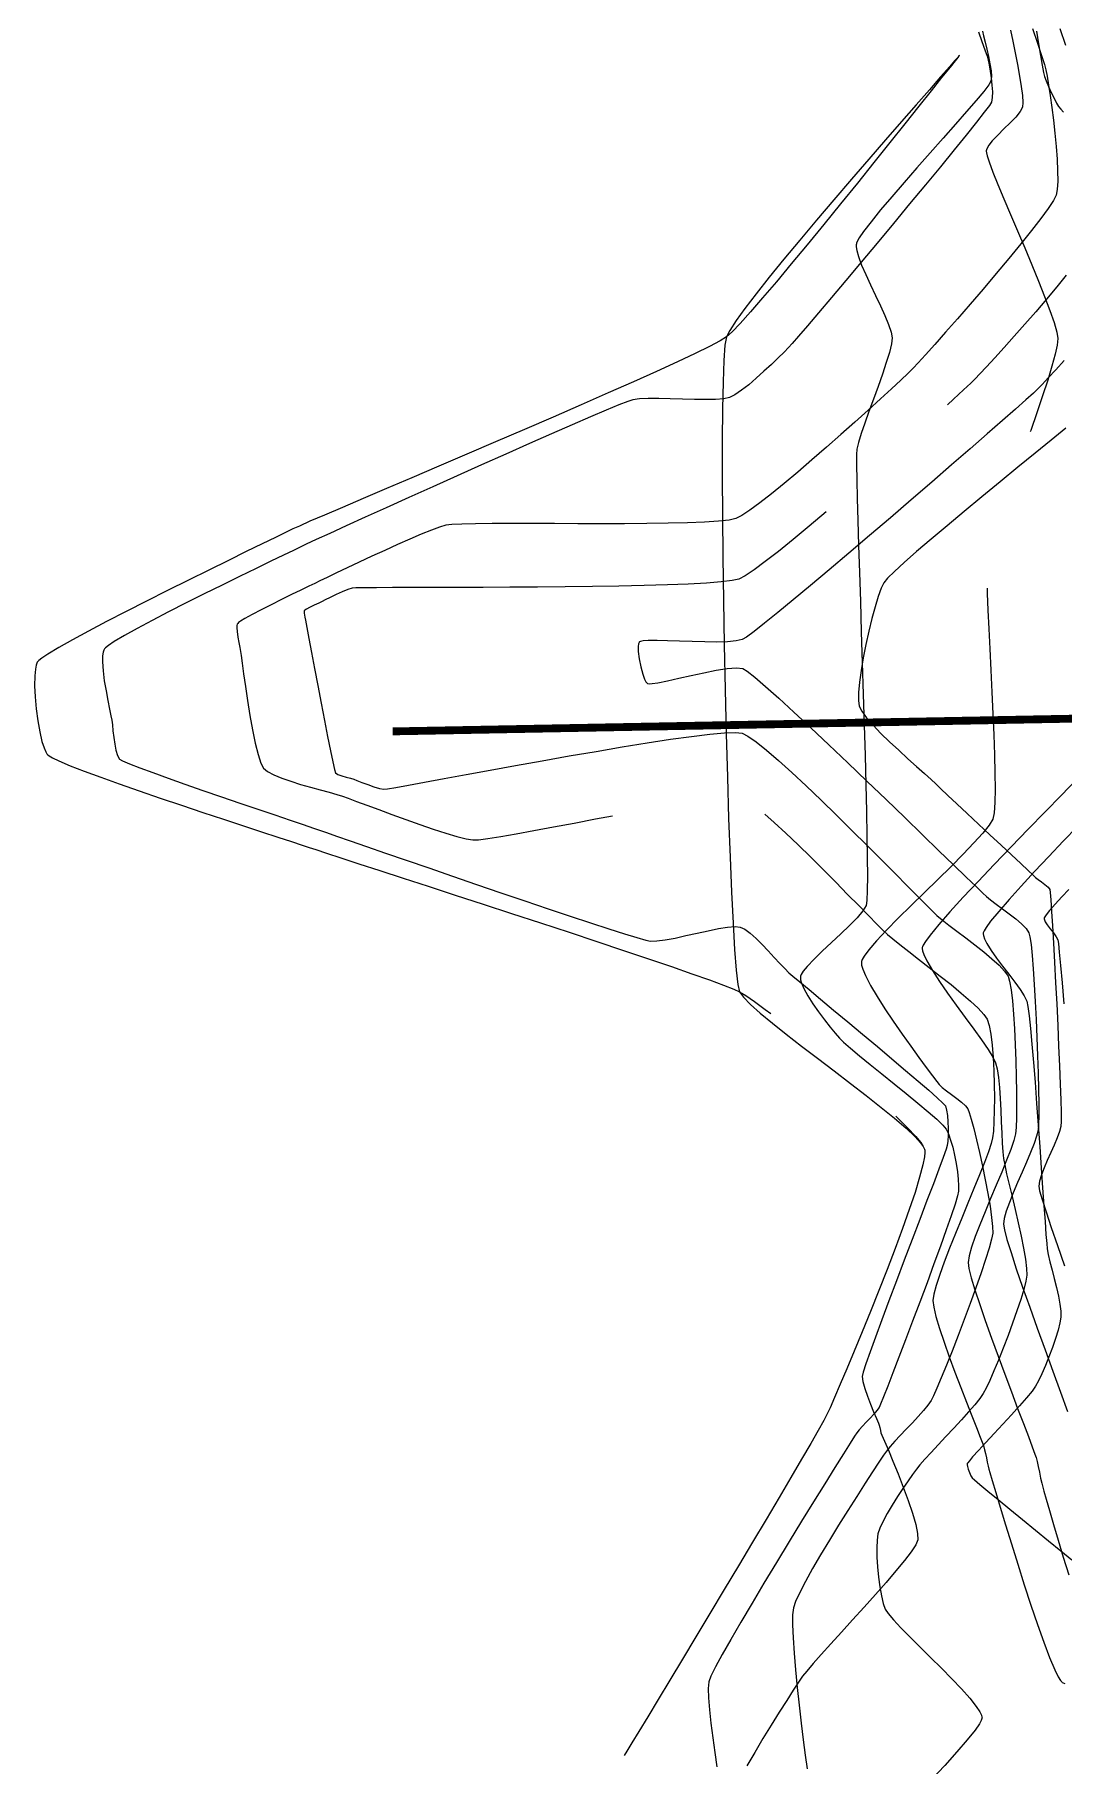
# Model space of a CAD drawing. Header units: metres. Extents: x 708868 to 711043, y 5411316 to 5413138.
# Drawn here: x 708867.7 to 708999.1, y 5411719.4 to 5411940.6 of the extents above; entities that cross this region are included whole.
import ezdxf

# ---------------------------------------------------------------- set-up
doc = ezdxf.new("R2010")
doc.units = ezdxf.units.M
doc.linetypes.add('DASHED', pattern=[0.75, 0.5, -0.25])
for name, color, linetype in [('C-ANNO-TABL', 1, 'Continuous'), ('Rionegro 2010_Contours', 7, 'Continuous'), ('Rionegro 2014_Contours', 7, 'Continuous')]:
    doc.layers.add(name, color=color, linetype=linetype)

msp = doc.modelspace()

# ---------------------------------------------------------------- linework, layer by layer
at = {"layer": 'C-ANNO-TABL', "color": 4, "linetype": 'DASHED', "true_color": 0x3dffff, "const_width": 1, "flags": 128}
msp.add_lwpolyline([(711042.54, 5413065.08), (710960.96, 5413110.4), (710928.51, 5413129.62), (710904.96, 5413136.48), (710878.34, 5413137.92), (710860.98, 5413136.79), (710843.25, 5413130), (710825.89, 5413114.54), (710808.92, 5413089.66), (710785.53, 5413050.07), (710767.48, 5413018.5), (710750.58, 5412962.4), (710732.95, 5412902.16), (710722.63, 5412876.69), (710711.1, 5412854.24), (710709.27, 5412838.47), (710712.25, 5412799.16), (710711.4, 5412767.16), (710706.84, 5412750.08), (710696.97, 5412735.65), (710677.97, 5412728.44), (710654.04, 5412726.54), (710627.07, 5412724.64), (710606.56, 5412720.47), (710589.8, 5412712.38), (710580.58, 5412698.73), (710577.45, 5412692.07), (710576.62, 5412681.45), (710581.7, 5412658.89), (710586.52, 5412640.58), (710590.14, 5412620.11), (710586.76, 5412609.51), (710569.89, 5412600.36), (710548.45, 5412592.65), (710519.16, 5412593.65), (710507.9, 5412592.67), (710498.04, 5412592.91), (710476.65, 5412590.53), (710453.44, 5412584.65), (710430.06, 5412578.87), (710407.17, 5412571.65), (710393.36, 5412565.35), (710390.57, 5412558.78), (710388.56, 5412550.53), (710383.7, 5412533.01), (710380.56, 5412521.69), (710371.65, 5412514.46), (710365.86, 5412509.89), (710362.01, 5412504.59), (710331.38, 5412455.85), (710322.46, 5412437.3), (710314.75, 5412419.96), (710310.91, 5412404.45), (710310.19, 5412389.52), (710312.36, 5412375.55), (710316.7, 5412365.43), (710327.06, 5412353.87), (710331.95, 5412345.85), (710336.14, 5412343.08), (710341.7, 5412343.55), (710347.66, 5412345.73), (710357.76, 5412346.03), (710373.48, 5412344.55), (710380.94, 5412341.93), (710387.56, 5412337.03), (710390.34, 5412331.13), (710393.23, 5412321.91), (710394.37, 5412314.08), (710391.95, 5412287.73), (710391.95, 5412242), (710398.77, 5412181.36), (710397.17, 5412154.92), (710391.09, 5412141.08), (710382.35, 5412135.26), (710365.93, 5412125.12), (710349.52, 5412122.86), (710314.94, 5412100.53), (710310.16, 5412097.45), (710304.08, 5412096.97), (710288.95, 5412103.64), (710260.4, 5412118.75), (710227.16, 5412131.8), (710192.2, 5412139.84), (710067.13, 5412167.23), (710056.51, 5412173.82), (710010.25, 5412214.54), (709997.9, 5412231.7), (709990.99, 5412235.84), (709981.95, 5412236.81), (709941.87, 5412226.35), (709906.21, 5412219.68), (709872.55, 5412206.97), (709858.98, 5412200.97), (709841.48, 5412178.77), (709831.7, 5412162.57), (709826.82, 5412138.12), (709826.1, 5412113.87), (709847.99, 5412057.97), (709847.99, 5412027.52), (709841.15, 5411995.84), (709821.68, 5411967.67), (709785.13, 5411896), (709764.5, 5411870.43), (709729.92, 5411841.63), (709687.88, 5411828.1), (709653.61, 5411828.39), (709636.8, 5411836.29), (709611.99, 5411871.53), (709572.15, 5411935.23), (709533.47, 5411953.88), (709461.2, 5411963.08), (709400.58, 5411961.74), (709328.3, 5411946.17), (709283.9, 5411933.17), (709246.82, 5411886.15), (709230.21, 5411871.99), (709186.77, 5411865.79), (709143.57, 5411868.97), (709131.37, 5411871.68), (709115.44, 5411870.35), (709084.2, 5411857.65), (709062.64, 5411854.33), (708913.41, 5411851.54)], dxfattribs=at)
at = {"layer": 'Rionegro 2010_Contours'}
for points in [[(708988.27, 5411940.93, 224), (708988.71, 5411939.7, 224), (708989.09, 5411938.64, 224), (708989.36, 5411937.81, 224), (708989.51, 5411937.29, 224), (708989.62, 5411936.69, 224), (708989.76, 5411935.91, 224), (708989.88, 5411935.04, 224), (708989.99, 5411934.13, 224), (708990.04, 5411933.27, 224), (708990.03, 5411932.52, 224), (708989.94, 5411931.95, 224), (708989.67, 5411931.53, 224), (708989.01, 5411930.65, 224), (708988.01, 5411929.37, 224), (708986.7, 5411927.74, 224), (708985.15, 5411925.83, 224), (708983.4, 5411923.69, 224), (708981.49, 5411921.37, 224), (708979.47, 5411918.94, 224), (708977.4, 5411916.44, 224), (708975.31, 5411913.94, 224), (708973.27, 5411911.49, 224), (708971.31, 5411909.16, 224), (708969.48, 5411906.98, 224), (708967.83, 5411905.04, 224), (708966.41, 5411903.37, 224), (708965.27, 5411902.03, 224), (708964.45, 5411901.09, 224), (708964, 5411900.6, 224), (708963.42, 5411900.01, 224), (708962.67, 5411899.28, 224), (708961.8, 5411898.44, 224), (708960.86, 5411897.55, 224), (708959.88, 5411896.67, 224), (708958.91, 5411895.84, 224), (708957.98, 5411895.12, 224), (708957.15, 5411894.56, 224), (708956.46, 5411894.2, 224), (708955.72, 5411894.04, 224), (708954.68, 5411893.95, 224), (708953.4, 5411893.93, 224), (708951.96, 5411893.94, 224), (708950.43, 5411893.98, 224), (708948.89, 5411894.03, 224), (708947.41, 5411894.07, 224), (708946.07, 5411894.07, 224), (708944.95, 5411894.03, 224), (708944.11, 5411893.91, 224), (708943.47, 5411893.7, 224), (708942.32, 5411893.25, 224), (708940.71, 5411892.58, 224), (708938.7, 5411891.73, 224), (708936.35, 5411890.71, 224), (708933.73, 5411889.56, 224), (708930.88, 5411888.31, 224), (708927.88, 5411886.97, 224), (708924.78, 5411885.59, 224), (708921.64, 5411884.19, 224), (708918.53, 5411882.79, 224), (708915.49, 5411881.42, 224), (708912.6, 5411880.11, 224), (708909.91, 5411878.9, 224), (708907.49, 5411877.79, 224), (708905.38, 5411876.83, 224), (708903.66, 5411876.04, 224), (708902.38, 5411875.45, 224), (708901.61, 5411875.09, 224), (708900.74, 5411874.67, 224), (708899.47, 5411874.06, 224), (708897.85, 5411873.28, 224), (708895.96, 5411872.36, 224), (708893.86, 5411871.34, 224), (708891.63, 5411870.24, 224), (708889.33, 5411869.1, 224), (708887.02, 5411867.95, 224), (708884.78, 5411866.81, 224), (708882.68, 5411865.71, 224), (708880.77, 5411864.7, 224), (708879.14, 5411863.79, 224), (708877.84, 5411863.02, 224), (708877.1, 5411862.52, 224), (708876.73, 5411862.23, 224), (708876.58, 5411862.08, 224), (708876.54, 5411862.02, 224), (708876.49, 5411861.91, 224), (708876.41, 5411861.66, 224), (708876.34, 5411861.19, 224), (708876.33, 5411860.41, 224), (708876.41, 5411859.27, 224), (708876.57, 5411858.01, 224), (708876.79, 5411856.72, 224), (708877.02, 5411855.49, 224), (708877.24, 5411854.39, 224), (708877.42, 5411853.53, 224), (708877.52, 5411852.97, 224), (708877.6, 5411852.39, 224), (708877.68, 5411851.63, 224), (708877.78, 5411850.78, 224), (708877.9, 5411849.92, 224), (708878.06, 5411849.12, 224), (708878.25, 5411848.46, 224), (708878.5, 5411848.01, 224), (708878.9, 5411847.78, 224), (708879.79, 5411847.39, 224), (708881.1, 5411846.88, 224), (708882.76, 5411846.27, 224), (708884.71, 5411845.56, 224), (708886.87, 5411844.8, 224), (708889.16, 5411844, 224), (708891.53, 5411843.18, 224), (708893.9, 5411842.37, 224), (708896.2, 5411841.59, 224), (708898.36, 5411840.86, 224), (708900.3, 5411840.2, 224), (708901.97, 5411839.63, 224), (708903.28, 5411839.19, 224), (708904.18, 5411838.88, 224), (708904.96, 5411838.61, 224), (708906.25, 5411838.17, 224), (708907.97, 5411837.57, 224), (708910.06, 5411836.84, 224), (708912.48, 5411836, 224), (708915.15, 5411835.08, 224), (708918.02, 5411834.09, 224), (708921.04, 5411833.05, 224), (708924.13, 5411831.99, 224), (708927.24, 5411830.93, 224), (708930.31, 5411829.88, 224), (708933.29, 5411828.88, 224), (708936.11, 5411827.93, 224), (708938.71, 5411827.07, 224), (708941.03, 5411826.31, 224), (708943.02, 5411825.68, 224), (708944.61, 5411825.19, 224), (708945.75, 5411824.87, 224), (708946.37, 5411824.74, 224), (708947.18, 5411824.76, 224), (708948.25, 5411824.91, 224), (708949.51, 5411825.14, 224), (708950.88, 5411825.44, 224), (708952.31, 5411825.76, 224), (708953.72, 5411826.07, 224), (708955.04, 5411826.34, 224), (708956.21, 5411826.53, 224), (708957.16, 5411826.6, 224), (708957.82, 5411826.54, 224), (708958.41, 5411826.25, 224), (708959.1, 5411825.75, 224), (708959.84, 5411825.08, 224), (708960.62, 5411824.32, 224), (708961.4, 5411823.49, 224), (708962.16, 5411822.67, 224), (708962.87, 5411821.9, 224), (708963.51, 5411821.23, 224), (708964.04, 5411820.71, 224), (708964.54, 5411820.28, 224), (708965.42, 5411819.55, 224), (708966.62, 5411818.54, 224), (708968.09, 5411817.32, 224), (708969.75, 5411815.94, 224), (708971.56, 5411814.44, 224), (708973.45, 5411812.86, 224), (708975.35, 5411811.27, 224), (708977.21, 5411809.71, 224), (708978.96, 5411808.22, 224), (708980.55, 5411806.86, 224), (708981.92, 5411805.68, 224), (708982.99, 5411804.72, 224), (708983.72, 5411804.04, 224), (708984.04, 5411803.68, 224), (708984.2, 5411803.16, 224), (708984.31, 5411802.46, 224), (708984.37, 5411801.64, 224), (708984.39, 5411800.78, 224), (708984.38, 5411799.94, 224), (708984.33, 5411799.2, 224), (708984.27, 5411798.63, 224), (708984.12, 5411798.14, 224), (708983.76, 5411797.11, 224), (708983.21, 5411795.62, 224), (708982.51, 5411793.75, 224), (708981.68, 5411791.58, 224), (708980.77, 5411789.18, 224), (708979.79, 5411786.62, 224), (708978.78, 5411783.98, 224), (708977.78, 5411781.34, 224), (708976.81, 5411778.77, 224), (708975.91, 5411776.35, 224), (708975.09, 5411774.16, 224), (708974.41, 5411772.26, 224), (708973.88, 5411770.74, 224), (708973.54, 5411769.66, 224), (708973.42, 5411769.12, 224), (708973.5, 5411768.46, 224), (708973.74, 5411767.59, 224), (708974.08, 5411766.59, 224), (708974.48, 5411765.56, 224), (708974.87, 5411764.58, 224), (708975.22, 5411763.75, 224), (708975.48, 5411763.16, 224), (708975.59, 5411762.88, 224), (708975.66, 5411762.59, 224), (708975.73, 5411762.23, 224), (708975.8, 5411761.93, 224), (708975.93, 5411761.62, 224), (708976.27, 5411760.84, 224), (708976.75, 5411759.7, 224), (708977.34, 5411758.28, 224), (708978, 5411756.67, 224), (708978.66, 5411754.97, 224), (708979.29, 5411753.26, 224), (708979.84, 5411751.65, 224), (708980.25, 5411750.21, 224), (708980.49, 5411749.05, 224), (708980.51, 5411748.25, 224), (708980.25, 5411747.62, 224), (708979.66, 5411746.72, 224), (708978.8, 5411745.59, 224), (708977.72, 5411744.27, 224), (708976.47, 5411742.8, 224), (708975.1, 5411741.24, 224), (708973.65, 5411739.63, 224), (708972.19, 5411738.01, 224), (708970.76, 5411736.44, 224), (708969.4, 5411734.95, 224), (708968.18, 5411733.6, 224), (708967.14, 5411732.43, 224), (708966.33, 5411731.48, 224), (708965.8, 5411730.81, 224), (708965.29, 5411730.07, 224), (708964.6, 5411729.02, 224), (708963.76, 5411727.71, 224), (708962.81, 5411726.21, 224), (708961.79, 5411724.56, 224), (708960.73, 5411722.84, 224), (708959.67, 5411721.09, 224), (708958.65, 5411719.38, 224)], [(708995.16, 5411941.37, 226), (708995.81, 5411939.48, 226), (708996.32, 5411937.92, 226), (708996.69, 5411936.76, 226), (708996.88, 5411936.05, 226), (708997.04, 5411935.24, 226), (708997.22, 5411934.13, 226), (708997.42, 5411932.79, 226), (708997.63, 5411931.27, 226), (708997.83, 5411929.64, 226), (708998.02, 5411927.96, 226), (708998.18, 5411926.28, 226), (708998.3, 5411924.66, 226), (708998.38, 5411923.17, 226), (708998.39, 5411921.86, 226), (708998.33, 5411920.8, 226), (708998.19, 5411920.04, 226), (708997.86, 5411919.38, 226), (708997.19, 5411918.37, 226), (708996.24, 5411917.08, 226), (708995.05, 5411915.54, 226), (708993.67, 5411913.82, 226), (708992.15, 5411911.96, 226), (708990.53, 5411910.03, 226), (708988.87, 5411908.06, 226), (708987.2, 5411906.12, 226), (708985.59, 5411904.26, 226), (708984.06, 5411902.53, 226), (708982.69, 5411900.97, 226), (708981.5, 5411899.65, 226), (708980.56, 5411898.62, 226), (708979.9, 5411897.93, 226), (708979.27, 5411897.31, 226), (708978.34, 5411896.43, 226), (708977.15, 5411895.32, 226), (708975.75, 5411894.03, 226), (708974.18, 5411892.6, 226), (708972.48, 5411891.06, 226), (708970.68, 5411889.46, 226), (708968.84, 5411887.84, 226), (708966.99, 5411886.23, 226), (708965.17, 5411884.68, 226), (708963.42, 5411883.22, 226), (708961.8, 5411881.89, 226), (708960.32, 5411880.74, 226), (708959.05, 5411879.81, 226), (708958.01, 5411879.12, 226), (708957.26, 5411878.74, 226), (708956.42, 5411878.54, 226), (708955.06, 5411878.39, 226), (708953.27, 5411878.27, 226), (708951.1, 5411878.19, 226), (708948.62, 5411878.13, 226), (708945.91, 5411878.1, 226), (708943.04, 5411878.08, 226), (708940.06, 5411878.07, 226), (708937.06, 5411878.08, 226), (708934.09, 5411878.09, 226), (708931.23, 5411878.09, 226), (708928.55, 5411878.1, 226), (708926.12, 5411878.09, 226), (708924, 5411878.07, 226), (708922.26, 5411878.03, 226), (708920.97, 5411877.96, 226), (708920.21, 5411877.87, 226), (708919.42, 5411877.64, 226), (708918.36, 5411877.25, 226), (708917.07, 5411876.73, 226), (708915.62, 5411876.11, 226), (708914.04, 5411875.42, 226), (708912.4, 5411874.67, 226), (708910.74, 5411873.91, 226), (708909.12, 5411873.15, 226), (708907.6, 5411872.43, 226), (708906.22, 5411871.78, 226), (708905.03, 5411871.21, 226), (708904.1, 5411870.76, 226), (708903.47, 5411870.45, 226), (708902.71, 5411870.09, 226), (708901.7, 5411869.6, 226), (708900.51, 5411869.02, 226), (708899.21, 5411868.39, 226), (708897.89, 5411867.73, 226), (708896.62, 5411867.09, 226), (708895.48, 5411866.49, 226), (708894.54, 5411865.97, 226), (708893.99, 5411865.63, 226), (708893.72, 5411865.44, 226), (708893.62, 5411865.34, 226), (708893.59, 5411865.3, 226), (708893.56, 5411865.24, 226), (708893.52, 5411865.08, 226), (708893.5, 5411864.79, 226), (708893.53, 5411864.3, 226), (708893.62, 5411863.6, 226), (708893.76, 5411862.88, 226), (708893.89, 5411862.24, 226), (708893.98, 5411861.74, 226), (708894.05, 5411861.25, 226), (708894.18, 5411860.27, 226), (708894.36, 5411858.91, 226), (708894.6, 5411857.28, 226), (708894.87, 5411855.47, 226), (708895.18, 5411853.59, 226), (708895.51, 5411851.75, 226), (708895.86, 5411850.05, 226), (708896.21, 5411848.6, 226), (708896.56, 5411847.49, 226), (708896.91, 5411846.84, 226), (708897.44, 5411846.41, 226), (708898.24, 5411845.98, 226), (708899.25, 5411845.56, 226), (708900.41, 5411845.16, 226), (708901.65, 5411844.77, 226), (708902.93, 5411844.41, 226), (708904.16, 5411844.07, 226), (708905.3, 5411843.76, 226), (708906.27, 5411843.48, 226), (708907.02, 5411843.25, 226), (708907.73, 5411842.99, 226), (708908.78, 5411842.6, 226), (708910.11, 5411842.11, 226), (708911.65, 5411841.54, 226), (708913.33, 5411840.92, 226), (708915.09, 5411840.28, 226), (708916.87, 5411839.65, 226), (708918.59, 5411839.06, 226), (708920.2, 5411838.54, 226), (708921.62, 5411838.12, 226), (708922.79, 5411837.82, 226), (708923.64, 5411837.67, 226), (708924.38, 5411837.7, 226), (708925.59, 5411837.85, 226), (708927.22, 5411838.11, 226), (708929.2, 5411838.45, 226), (708931.46, 5411838.86, 226), (708933.95, 5411839.33, 226), (708936.6, 5411839.83, 226), (708939.35, 5411840.36, 226), (708941.49, 5411840.76, 226)], [(708998.67, 5411941.34, 227), (708999.39, 5411939.2, 227)], [(708985.82, 5411937.91, 223), (708985.76, 5411937.84, 223), (708985.61, 5411937.66, 223), (708985.27, 5411937.24, 223), (708984.64, 5411936.43, 223), (708983.56, 5411935.08, 223), (708982.22, 5411933.39, 223), (708980.64, 5411931.41, 223), (708978.87, 5411929.18, 223), (708976.94, 5411926.77, 223), (708974.9, 5411924.23, 223), (708972.79, 5411921.6, 223), (708970.64, 5411918.94, 223), (708968.49, 5411916.29, 223), (708966.38, 5411913.72, 223), (708964.35, 5411911.26, 223), (708962.45, 5411908.98, 223), (708960.69, 5411906.92, 223), (708959.14, 5411905.13, 223), (708957.82, 5411903.67, 223), (708956.78, 5411902.59, 223), (708956.05, 5411901.94, 223), (708955.25, 5411901.44, 223), (708953.91, 5411900.73, 223), (708952.06, 5411899.83, 223), (708949.79, 5411898.76, 223), (708947.14, 5411897.54, 223), (708944.17, 5411896.21, 223), (708940.94, 5411894.78, 223), (708937.5, 5411893.27, 223), (708933.92, 5411891.71, 223), (708930.26, 5411890.12, 223), (708926.56, 5411888.53, 223), (708922.89, 5411886.96, 223), (708919.31, 5411885.42, 223), (708915.87, 5411883.95, 223), (708912.63, 5411882.57, 223), (708909.65, 5411881.3, 223), (708906.99, 5411880.16, 223), (708904.71, 5411879.18, 223), (708902.85, 5411878.38, 223), (708901.49, 5411877.78, 223), (708900.68, 5411877.41, 223), (708899.79, 5411876.98, 223), (708898.46, 5411876.33, 223), (708896.75, 5411875.5, 223), (708894.71, 5411874.51, 223), (708892.42, 5411873.39, 223), (708889.94, 5411872.16, 223), (708887.33, 5411870.87, 223), (708884.66, 5411869.53, 223), (708881.98, 5411868.18, 223), (708879.36, 5411866.85, 223), (708876.86, 5411865.56, 223), (708874.55, 5411864.34, 223), (708872.49, 5411863.22, 223), (708870.74, 5411862.24, 223), (708869.37, 5411861.42, 223), (708868.59, 5411860.9, 223), (708868.2, 5411860.59, 223), (708868.05, 5411860.44, 223), (708868.01, 5411860.37, 223), (708867.96, 5411860.26, 223), (708867.87, 5411860, 223), (708867.77, 5411859.5, 223), (708867.69, 5411858.65, 223), (708867.67, 5411857.38, 223), (708867.73, 5411855.94, 223), (708867.87, 5411854.43, 223), (708868.07, 5411852.91, 223), (708868.32, 5411851.49, 223), (708868.61, 5411850.24, 223), (708868.87, 5411849.42, 223), (708869.08, 5411848.94, 223), (708869.22, 5411848.69, 223), (708869.3, 5411848.59, 223), (708869.35, 5411848.53, 223), (708869.52, 5411848.4, 223), (708869.94, 5411848.16, 223), (708870.77, 5411847.76, 223), (708872.2, 5411847.16, 223), (708874, 5411846.46, 223), (708876.12, 5411845.68, 223), (708878.48, 5411844.83, 223), (708881.03, 5411843.94, 223), (708883.71, 5411843.02, 223), (708886.44, 5411842.1, 223), (708889.16, 5411841.19, 223), (708891.82, 5411840.31, 223), (708894.34, 5411839.47, 223), (708896.67, 5411838.71, 223), (708898.74, 5411838.03, 223), (708900.49, 5411837.46, 223), (708901.84, 5411837.01, 223), (708902.75, 5411836.7, 223), (708903.58, 5411836.43, 223), (708904.95, 5411835.98, 223), (708906.81, 5411835.37, 223), (708909.1, 5411834.63, 223), (708911.77, 5411833.76, 223), (708914.74, 5411832.8, 223), (708917.97, 5411831.75, 223), (708921.4, 5411830.63, 223), (708924.97, 5411829.47, 223), (708928.62, 5411828.28, 223), (708932.3, 5411827.07, 223), (708935.95, 5411825.87, 223), (708939.5, 5411824.7, 223), (708942.9, 5411823.56, 223), (708946.1, 5411822.49, 223), (708949.04, 5411821.49, 223), (708951.65, 5411820.58, 223), (708953.89, 5411819.79, 223), (708955.68, 5411819.13, 223), (708956.99, 5411818.62, 223), (708957.74, 5411818.27, 223), (708958.52, 5411817.79, 223), (708959.63, 5411817.02, 223), (708961.03, 5411816, 223), (708961.72, 5411815.49, 223)], [(708999.46, 5411909.82, 227), (708998.26, 5411908.33, 227), (708996.96, 5411906.76, 227), (708995.59, 5411905.16, 227), (708994.2, 5411903.56, 227), (708992.84, 5411902.02, 227), (708991.54, 5411900.57, 227), (708990.34, 5411899.26, 227), (708989.3, 5411898.13, 227), (708988.45, 5411897.22, 227), (708987.84, 5411896.59, 227), (708987.28, 5411896.04, 227), (708986.35, 5411895.17, 227), (708985.09, 5411894.01, 227), (708984.29, 5411893.28, 227)], [(708999.23, 5411898.92, 228), (708998.15, 5411897.74, 228), (708997.19, 5411896.71, 228), (708996.39, 5411895.87, 228), (708995.79, 5411895.26, 228), (708995.28, 5411894.77, 228), (708994.33, 5411893.91, 228), (708993, 5411892.73, 228), (708991.34, 5411891.27, 228), (708989.39, 5411889.56, 228), (708987.2, 5411887.65, 228), (708984.82, 5411885.58, 228), (708982.3, 5411883.4, 228), (708979.68, 5411881.14, 228), (708977.01, 5411878.84, 228), (708974.34, 5411876.56, 228), (708971.71, 5411874.32, 228), (708969.18, 5411872.18, 228), (708966.79, 5411870.17, 228), (708964.59, 5411868.34, 228), (708962.62, 5411866.72, 228), (708960.94, 5411865.36, 228), (708959.59, 5411864.31, 228), (708958.61, 5411863.6, 228), (708958.06, 5411863.27, 228), (708957.29, 5411863.09, 228), (708956.18, 5411863, 228), (708954.82, 5411862.96, 228), (708953.3, 5411862.97, 228), (708951.69, 5411863.01, 228), (708950.08, 5411863.06, 228), (708948.55, 5411863.11, 228), (708947.19, 5411863.15, 228), (708946.08, 5411863.14, 228), (708945.42, 5411863.1, 228), (708945.1, 5411863.04, 228), (708944.97, 5411862.99, 228), (708944.93, 5411862.96, 228), (708944.89, 5411862.9, 228), (708944.83, 5411862.73, 228), (708944.79, 5411862.37, 228), (708944.8, 5411861.74, 228), (708944.91, 5411860.79, 228), (708945.11, 5411859.78, 228), (708945.37, 5411858.84, 228), (708945.6, 5411858.22, 228), (708945.78, 5411857.88, 228), (708945.91, 5411857.73, 228), (708945.97, 5411857.68, 228), (708946.02, 5411857.65, 228), (708946.19, 5411857.63, 228), (708946.57, 5411857.64, 228), (708947.31, 5411857.75, 228), (708948.53, 5411857.99, 228), (708949.98, 5411858.32, 228), (708951.56, 5411858.68, 228), (708953.19, 5411859.04, 228), (708954.76, 5411859.36, 228), (708956.17, 5411859.58, 228), (708957.33, 5411859.67, 228), (708958.14, 5411859.59, 228), (708958.7, 5411859.25, 228), (708959.7, 5411858.46, 228), (708961.06, 5411857.29, 228), (708962.74, 5411855.78, 228), (708964.68, 5411854, 228), (708966.84, 5411852, 228), (708969.15, 5411849.82, 228), (708971.56, 5411847.53, 228), (708974.01, 5411845.18, 228), (708976.46, 5411842.83, 228), (708978.85, 5411840.53, 228), (708981.12, 5411838.34, 228), (708983.22, 5411836.3, 228), (708985.09, 5411834.48, 228), (708986.69, 5411832.93, 228), (708987.95, 5411831.71, 228), (708988.83, 5411830.86, 228), (708989.27, 5411830.45, 228), (708989.81, 5411830, 228), (708990.53, 5411829.46, 228), (708991.34, 5411828.86, 228), (708992.19, 5411828.23, 228), (708993.02, 5411827.58, 228), (708993.76, 5411826.94, 228), (708994.34, 5411826.35, 228), (708994.71, 5411825.81, 228), (708994.84, 5411825.29, 228), (708994.98, 5411824.3, 228), (708995.11, 5411822.91, 228), (708995.25, 5411821.19, 228), (708995.38, 5411819.21, 228), (708995.5, 5411817.04, 228), (708995.62, 5411814.74, 228), (708995.72, 5411812.41, 228), (708995.81, 5411810.09, 228), (708995.88, 5411807.86, 228), (708995.93, 5411805.8, 228), (708995.96, 5411803.97, 228), (708995.96, 5411802.45, 228), (708995.93, 5411801.29, 228), (708995.88, 5411800.59, 228), (708995.7, 5411799.84, 228), (708995.37, 5411798.88, 228), (708994.92, 5411797.75, 228), (708994.4, 5411796.52, 228), (708993.83, 5411795.21, 228), (708993.25, 5411793.88, 228), (708992.7, 5411792.58, 228), (708992.21, 5411791.35, 228), (708991.82, 5411790.24, 228), (708991.56, 5411789.29, 228), (708991.46, 5411788.56, 228), (708991.57, 5411787.85, 228), (708991.9, 5411786.62, 228), (708992.43, 5411784.94, 228), (708993.1, 5411782.89, 228), (708993.91, 5411780.54, 228), (708994.81, 5411777.98, 228), (708995.77, 5411775.29, 228), (708996.77, 5411772.52, 228), (708997.77, 5411769.78, 228), (708998.74, 5411767.12, 228), (708999.66, 5411764.63, 228)], [(708999.41, 5411890.28, 229), (708997.55, 5411888.76, 229), (708995.49, 5411887.08, 229), (708993.3, 5411885.28, 229), (708991.02, 5411883.42, 229), (708988.71, 5411881.52, 229), (708986.43, 5411879.64, 229), (708984.25, 5411877.81, 229), (708982.2, 5411876.09, 229), (708980.36, 5411874.52, 229), (708978.78, 5411873.13, 229), (708977.52, 5411871.98, 229), (708976.63, 5411871.1, 229), (708976.17, 5411870.54, 229), (708975.83, 5411869.82, 229), (708975.45, 5411868.77, 229), (708975.05, 5411867.46, 229), (708974.65, 5411865.96, 229), (708974.25, 5411864.33, 229), (708973.88, 5411862.64, 229), (708973.55, 5411860.94, 229), (708973.28, 5411859.32, 229), (708973.07, 5411857.82, 229), (708972.95, 5411856.53, 229), (708972.93, 5411855.49, 229), (708973.03, 5411854.78, 229), (708973.36, 5411854.11, 229), (708973.97, 5411853.28, 229), (708974.8, 5411852.33, 229), (708975.8, 5411851.29, 229), (708976.91, 5411850.21, 229), (708978.08, 5411849.12, 229), (708979.25, 5411848.05, 229), (708980.36, 5411847.05, 229), (708981.36, 5411846.16, 229), (708982.2, 5411845.4, 229), (708982.82, 5411844.83, 229), (708983.43, 5411844.23, 229), (708984.35, 5411843.36, 229), (708985.51, 5411842.28, 229), (708986.83, 5411841.04, 229), (708988.25, 5411839.7, 229), (708989.72, 5411838.34, 229), (708991.15, 5411837, 229), (708992.49, 5411835.75, 229), (708993.67, 5411834.66, 229), (708994.62, 5411833.77, 229), (708995.27, 5411833.16, 229), (708995.57, 5411832.89, 229), (708995.89, 5411832.63, 229), (708996.32, 5411832.32, 229), (708996.76, 5411831.98, 229), (708997.15, 5411831.64, 229), (708997.38, 5411831.35, 229), (708997.43, 5411830.96, 229), (708997.51, 5411830, 229), (708997.61, 5411828.54, 229), (708997.72, 5411826.68, 229), (708997.85, 5411824.49, 229), (708997.99, 5411822.04, 229), (708998.12, 5411819.42, 229), (708998.26, 5411816.71, 229), (708998.39, 5411813.98, 229), (708998.51, 5411811.31, 229), (708998.62, 5411808.79, 229), (708998.71, 5411806.48, 229), (708998.77, 5411804.48, 229), (708998.81, 5411802.86, 229), (708998.81, 5411801.7, 229), (708998.78, 5411801.07, 229), (708998.61, 5411800.41, 229), (708998.32, 5411799.6, 229), (708997.93, 5411798.69, 229), (708997.5, 5411797.72, 229), (708997.06, 5411796.73, 229), (708996.64, 5411795.77, 229), (708996.3, 5411794.87, 229), (708996.06, 5411794.07, 229), (708995.97, 5411793.42, 229), (708996.08, 5411792.84, 229), (708996.4, 5411791.73, 229), (708996.9, 5411790.14, 229), (708997.56, 5411788.15, 229), (708998.36, 5411785.83, 229), (708999.26, 5411783.24, 229)], [(708968.8, 5411879.59, 227), (708968.8, 5411879.59, 227), (708966.63, 5411877.76, 227), (708964.59, 5411876.06, 227), (708962.7, 5411874.54, 227), (708961.03, 5411873.23, 227), (708959.6, 5411872.18, 227), (708958.46, 5411871.42, 227), (708957.66, 5411871, 227), (708956.81, 5411870.81, 227), (708955.4, 5411870.63, 227), (708953.51, 5411870.49, 227), (708951.19, 5411870.36, 227), (708948.51, 5411870.26, 227), (708945.53, 5411870.17, 227), (708942.32, 5411870.1, 227), (708938.93, 5411870.05, 227), (708935.44, 5411870, 227), (708931.91, 5411869.97, 227), (708928.4, 5411869.95, 227), (708924.97, 5411869.94, 227), (708921.69, 5411869.93, 227), (708918.63, 5411869.92, 227), (708915.84, 5411869.91, 227), (708913.39, 5411869.91, 227), (708911.34, 5411869.9, 227), (708909.76, 5411869.89, 227), (708908.71, 5411869.87, 227), (708908.26, 5411869.85, 227), (708907.7, 5411869.67, 227), (708906.97, 5411869.37, 227), (708906.18, 5411869.01, 227), (708905.43, 5411868.64, 227), (708904.8, 5411868.33, 227), (708904.4, 5411868.13, 227), (708903.97, 5411867.93, 227), (708903.39, 5411867.65, 227), (708902.8, 5411867.35, 227), (708902.41, 5411867.14, 227), (708902.21, 5411867.02, 227), (708902.13, 5411866.97, 227), (708902.12, 5411866.95, 227), (708902.11, 5411866.91, 227), (708902.1, 5411866.83, 227), (708902.11, 5411866.65, 227), (708902.16, 5411866.39, 227), (708902.21, 5411866.12, 227), (708902.27, 5411865.76, 227), (708902.45, 5411864.82, 227), (708902.71, 5411863.41, 227), (708903.04, 5411861.63, 227), (708903.42, 5411859.59, 227), (708903.84, 5411857.39, 227), (708904.27, 5411855.13, 227), (708904.69, 5411852.92, 227), (708905.1, 5411850.87, 227), (708905.46, 5411849.07, 227), (708905.76, 5411847.63, 227), (708905.98, 5411846.66, 227), (708906.11, 5411846.26, 227), (708906.42, 5411846.05, 227), (708906.92, 5411845.86, 227), (708907.49, 5411845.69, 227), (708908.03, 5411845.55, 227), (708908.44, 5411845.43, 227), (708908.85, 5411845.27, 227), (708909.48, 5411845.03, 227), (708910.23, 5411844.74, 227), (708911.02, 5411844.47, 227), (708911.73, 5411844.25, 227), (708912.28, 5411844.14, 227), (708912.74, 5411844.2, 227), (708913.82, 5411844.38, 227), (708915.43, 5411844.66, 227), (708917.5, 5411845.04, 227), (708919.98, 5411845.5, 227), (708922.79, 5411846.02, 227), (708925.87, 5411846.58, 227), (708929.13, 5411847.18, 227), (708932.52, 5411847.79, 227), (708935.97, 5411848.4, 227), (708939.4, 5411848.99, 227), (708942.74, 5411849.55, 227), (708945.94, 5411850.07, 227), (708948.91, 5411850.53, 227), (708951.6, 5411850.9, 227), (708953.93, 5411851.19, 227), (708955.82, 5411851.36, 227), (708957.22, 5411851.41, 227), (708958.06, 5411851.33, 227), (708958.81, 5411850.95, 227), (708959.87, 5411850.21, 227), (708961.18, 5411849.15, 227), (708962.71, 5411847.83, 227), (708964.41, 5411846.29, 227), (708966.24, 5411844.58, 227), (708968.16, 5411842.74, 227), (708970.13, 5411840.83, 227), (708972.1, 5411838.89, 227), (708974.04, 5411836.97, 227), (708975.89, 5411835.11, 227), (708977.62, 5411833.37, 227), (708979.19, 5411831.78, 227), (708980.55, 5411830.41, 227), (708981.66, 5411829.29, 227), (708982.48, 5411828.48, 227), (708982.96, 5411828.02, 227), (708983.61, 5411827.48, 227), (708984.48, 5411826.8, 227), (708985.5, 5411826.03, 227), (708986.63, 5411825.18, 227), (708987.8, 5411824.28, 227), (708988.94, 5411823.38, 227), (708989.99, 5411822.5, 227), (708990.9, 5411821.67, 227), (708991.61, 5411820.92, 227), (708992.04, 5411820.28, 227), (708992.25, 5411819.61, 227), (708992.43, 5411818.53, 227), (708992.6, 5411817.11, 227), (708992.75, 5411815.42, 227), (708992.87, 5411813.53, 227), (708992.97, 5411811.52, 227), (708993.05, 5411809.46, 227), (708993.1, 5411807.42, 227), (708993.13, 5411805.48, 227), (708993.14, 5411803.7, 227), (708993.11, 5411802.16, 227), (708993.06, 5411800.94, 227), (708992.98, 5411800.1, 227), (708992.77, 5411799.26, 227), (708992.39, 5411798.13, 227), (708991.86, 5411796.76, 227), (708991.23, 5411795.23, 227), (708990.54, 5411793.58, 227), (708989.81, 5411791.87, 227), (708989.1, 5411790.16, 227), (708988.43, 5411788.51, 227), (708987.84, 5411786.99, 227), (708987.37, 5411785.63, 227), (708987.06, 5411784.52, 227), (708986.95, 5411783.7, 227), (708987.05, 5411782.93, 227), (708987.35, 5411781.74, 227), (708987.82, 5411780.18, 227), (708988.42, 5411778.33, 227), (708989.14, 5411776.25, 227), (708989.93, 5411774.03, 227), (708990.76, 5411771.72, 227), (708991.62, 5411769.41, 227), (708992.47, 5411767.15, 227), (708993.27, 5411765.02, 227), (708994, 5411763.09, 227), (708994.64, 5411761.43, 227), (708995.14, 5411760.11, 227), (708995.48, 5411759.2, 227), (708995.63, 5411758.77, 227), (708995.76, 5411758.26, 227), (708995.91, 5411757.6, 227), (708996.06, 5411756.87, 227), (708996.21, 5411756.14, 227), (708996.36, 5411755.48, 227), (708996.48, 5411754.97, 227), (708996.62, 5411754.48, 227), (708996.91, 5411753.46, 227), (708997.32, 5411752.01, 227), (708997.84, 5411750.22, 227), (708998.44, 5411748.19, 227), (708999.1, 5411746.01, 227), (708999.79, 5411743.79, 227)], [(708960.96, 5411840.97, 226), (708962.18, 5411839.9, 226), (708963.66, 5411838.54, 226), (708965.22, 5411837.05, 226), (708966.83, 5411835.47, 226), (708968.45, 5411833.86, 226), (708970.04, 5411832.26, 226), (708971.55, 5411830.72, 226), (708972.96, 5411829.29, 226), (708974.21, 5411828.01, 226), (708975.27, 5411826.93, 226), (708976.1, 5411826.11, 226), (708976.65, 5411825.58, 226), (708977.31, 5411825.03, 226), (708978.23, 5411824.3, 226), (708979.35, 5411823.42, 226), (708980.62, 5411822.44, 226), (708981.98, 5411821.38, 226), (708983.38, 5411820.28, 226), (708984.76, 5411819.18, 226), (708986.06, 5411818.1, 226), (708987.23, 5411817.09, 226), (708988.21, 5411816.16, 226), (708988.94, 5411815.37, 226), (708989.37, 5411814.75, 226), (708989.63, 5411813.97, 226), (708989.85, 5411812.85, 226), (708990.02, 5411811.46, 226), (708990.14, 5411809.89, 226), (708990.23, 5411808.19, 226), (708990.28, 5411806.44, 226), (708990.3, 5411804.73, 226), (708990.28, 5411803.11, 226), (708990.24, 5411801.67, 226), (708990.17, 5411800.48, 226), (708990.07, 5411799.61, 226), (708989.89, 5411798.88, 226), (708989.53, 5411797.81, 226), (708989.02, 5411796.46, 226), (708988.4, 5411794.88, 226), (708987.68, 5411793.13, 226), (708986.91, 5411791.26, 226), (708986.12, 5411789.33, 226), (708985.33, 5411787.39, 226), (708984.58, 5411785.51, 226), (708983.89, 5411783.74, 226), (708983.31, 5411782.13, 226), (708982.85, 5411780.73, 226), (708982.55, 5411779.62, 226), (708982.44, 5411778.84, 226), (708982.54, 5411777.98, 226), (708982.83, 5411776.76, 226), (708983.29, 5411775.24, 226), (708983.86, 5411773.5, 226), (708984.53, 5411771.62, 226), (708985.25, 5411769.66, 226), (708985.99, 5411767.7, 226), (708986.72, 5411765.82, 226), (708987.4, 5411764.09, 226), (708988, 5411762.58, 226), (708988.48, 5411761.37, 226), (708988.81, 5411760.53, 226), (708988.95, 5411760.14, 226), (708989.05, 5411759.76, 226), (708989.16, 5411759.26, 226), (708989.27, 5411758.72, 226), (708989.38, 5411758.17, 226), (708989.49, 5411757.67, 226), (708989.59, 5411757.29, 226), (708989.72, 5411756.85, 226), (708990.02, 5411755.82, 226), (708990.47, 5411754.31, 226), (708991.04, 5411752.4, 226), (708991.71, 5411750.17, 226), (708992.47, 5411747.72, 226), (708993.28, 5411745.13, 226), (708994.12, 5411742.49, 226), (708994.97, 5411739.89, 226), (708995.81, 5411737.41, 226), (708996.61, 5411735.15, 226), (708997.35, 5411733.2, 226), (708998, 5411731.63, 226), (708998.45, 5411730.72, 226), (708998.73, 5411730.26, 226), (708998.9, 5411730.08, 226), (708998.97, 5411730.02, 226), (708999.07, 5411729.97, 226), (708999.31, 5411729.9, 226)], [(708977.69, 5411802.38, 223), (708977.8, 5411802.28, 223), (708979.17, 5411800.94, 223), (708980.26, 5411799.78, 223), (708980.89, 5411799, 223), (708981.2, 5411798.52, 223), (708981.33, 5411798.26, 223), (708981.37, 5411798.14, 223), (708981.39, 5411798.03, 223), (708981.4, 5411797.74, 223), (708981.36, 5411797.17, 223), (708981.17, 5411796.17, 223), (708980.75, 5411794.57, 223), (708980.16, 5411792.64, 223), (708979.42, 5411790.44, 223), (708978.56, 5411788.02, 223), (708977.61, 5411785.46, 223), (708976.6, 5411782.79, 223), (708975.54, 5411780.09, 223), (708974.47, 5411777.42, 223), (708973.41, 5411774.82, 223), (708972.4, 5411772.37, 223), (708971.46, 5411770.11, 223), (708970.61, 5411768.12, 223), (708969.88, 5411766.43, 223), (708969.31, 5411765.13, 223), (708968.91, 5411764.26, 223), (708968.5, 5411763.47, 223), (708967.8, 5411762.22, 223), (708966.85, 5411760.55, 223), (708965.67, 5411758.54, 223), (708964.31, 5411756.21, 223), (708962.79, 5411753.64, 223), (708961.14, 5411750.86, 223), (708959.4, 5411747.94, 223), (708957.6, 5411744.93, 223), (708955.77, 5411741.88, 223), (708953.94, 5411738.83, 223), (708952.15, 5411735.85, 223), (708950.43, 5411732.99, 223), (708948.81, 5411730.3, 223), (708947.32, 5411727.83, 223), (708946, 5411725.64, 223), (708944.88, 5411723.77, 223), (708943.98, 5411722.29, 223), (708943.35, 5411721.23, 223), (708943.01, 5411720.67, 223)]]:
    msp.add_polyline3d(points, dxfattribs=at)
at = {"layer": 'Rionegro 2014_Contours'}
for points in [[(708988.77, 5411941.02, 224), (708988.91, 5411940.4, 224), (708989.11, 5411939.61, 224), (708989.33, 5411938.71, 224), (708989.55, 5411937.77, 224), (708989.73, 5411936.83, 224), (708989.87, 5411935.95, 224), (708989.91, 5411935.2, 224), (708989.85, 5411934.62, 224), (708989.58, 5411934.16, 224), (708988.93, 5411933.32, 224), (708987.96, 5411932.16, 224), (708986.74, 5411930.74, 224), (708985.32, 5411929.12, 224), (708983.75, 5411927.34, 224), (708982.09, 5411925.47, 224), (708980.41, 5411923.56, 224), (708978.76, 5411921.66, 224), (708977.19, 5411919.85, 224), (708975.76, 5411918.16, 224), (708974.54, 5411916.66, 224), (708973.58, 5411915.4, 224), (708973.03, 5411914.6, 224), (708972.77, 5411914.15, 224), (708972.68, 5411913.92, 224), (708972.66, 5411913.83, 224), (708972.64, 5411913.72, 224), (708972.65, 5411913.45, 224), (708972.72, 5411912.98, 224), (708972.93, 5411912.23, 224), (708973.33, 5411911.13, 224), (708973.86, 5411909.9, 224), (708974.47, 5411908.58, 224), (708975.11, 5411907.24, 224), (708975.74, 5411905.92, 224), (708976.31, 5411904.67, 224), (708976.78, 5411903.53, 224), (708977.1, 5411902.57, 224), (708977.23, 5411901.83, 224), (708977.15, 5411901.04, 224), (708976.89, 5411899.97, 224), (708976.49, 5411898.66, 224), (708976, 5411897.19, 224), (708975.44, 5411895.62, 224), (708974.85, 5411894.01, 224), (708974.26, 5411892.43, 224), (708973.73, 5411890.93, 224), (708973.27, 5411889.59, 224), (708972.93, 5411888.46, 224), (708972.74, 5411887.62, 224), (708972.7, 5411886.92, 224), (708972.7, 5411885.59, 224), (708972.73, 5411883.7, 224), (708972.78, 5411881.31, 224), (708972.86, 5411878.5, 224), (708972.95, 5411875.31, 224), (708973.05, 5411871.84, 224), (708973.17, 5411868.13, 224), (708973.29, 5411864.25, 224), (708973.42, 5411860.28, 224), (708973.54, 5411856.28, 224), (708973.66, 5411852.32, 224), (708973.77, 5411848.46, 224), (708973.87, 5411844.77, 224), (708973.95, 5411841.32, 224), (708974.02, 5411838.17, 224), (708974.06, 5411835.39, 224), (708974.07, 5411833.05, 224), (708974.05, 5411831.21, 224), (708974, 5411829.94, 224), (708973.91, 5411829.31, 224), (708973.49, 5411828.6, 224), (708972.76, 5411827.72, 224), (708971.79, 5411826.73, 224), (708970.67, 5411825.66, 224), (708969.48, 5411824.57, 224), (708968.31, 5411823.48, 224), (708967.25, 5411822.45, 224), (708966.37, 5411821.52, 224), (708965.86, 5411820.89, 224), (708965.62, 5411820.48, 224), (708965.54, 5411820.25, 224), (708965.52, 5411820.15, 224), (708965.52, 5411820.04, 224), (708965.54, 5411819.79, 224), (708965.66, 5411819.36, 224), (708965.94, 5411818.7, 224), (708966.45, 5411817.76, 224), (708967.1, 5411816.74, 224), (708967.83, 5411815.7, 224), (708968.59, 5411814.69, 224), (708969.32, 5411813.76, 224), (708969.97, 5411812.97, 224), (708970.49, 5411812.35, 224), (708971.02, 5411811.83, 224), (708971.9, 5411811.07, 224), (708973.06, 5411810.1, 224), (708974.43, 5411808.99, 224), (708975.93, 5411807.78, 224), (708977.49, 5411806.52, 224), (708979.04, 5411805.26, 224), (708980.52, 5411804.05, 224), (708981.83, 5411802.94, 224), (708982.93, 5411801.99, 224), (708983.72, 5411801.23, 224), (708984.14, 5411800.72, 224), (708984.43, 5411800.12, 224), (708984.71, 5411799.33, 224), (708984.97, 5411798.4, 224), (708985.2, 5411797.38, 224), (708985.4, 5411796.32, 224), (708985.57, 5411795.28, 224), (708985.68, 5411794.31, 224), (708985.73, 5411793.46, 224), (708985.72, 5411792.78, 224), (708985.59, 5411792.2, 224), (708985.27, 5411791.13, 224), (708984.78, 5411789.66, 224), (708984.15, 5411787.85, 224), (708983.41, 5411785.78, 224), (708982.58, 5411783.5, 224), (708981.69, 5411781.09, 224), (708980.78, 5411778.63, 224), (708979.85, 5411776.17, 224), (708978.96, 5411773.8, 224), (708978.11, 5411771.58, 224), (708977.34, 5411769.57, 224), (708976.67, 5411767.86, 224), (708976.14, 5411766.51, 224), (708975.76, 5411765.58, 224), (708975.57, 5411765.16, 224), (708975.29, 5411764.77, 224), (708974.89, 5411764.3, 224), (708974.42, 5411763.79, 224), (708973.92, 5411763.27, 224), (708973.44, 5411762.76, 224), (708973.02, 5411762.3, 224), (708972.71, 5411761.92, 224), (708972.44, 5411761.51, 224), (708971.86, 5411760.59, 224), (708971, 5411759.22, 224), (708969.91, 5411757.47, 224), (708968.63, 5411755.41, 224), (708967.2, 5411753.1, 224), (708965.67, 5411750.61, 224), (708964.07, 5411748.01, 224), (708962.46, 5411745.35, 224), (708960.86, 5411742.7, 224), (708959.33, 5411740.14, 224), (708957.9, 5411737.72, 224), (708956.62, 5411735.51, 224), (708955.53, 5411733.58, 224), (708954.67, 5411732, 224), (708954.08, 5411730.82, 224), (708953.81, 5411730.11, 224), (708953.73, 5411729.26, 224), (708953.77, 5411728.04, 224), (708953.89, 5411726.53, 224), (708954.08, 5411724.81, 224), (708954.32, 5411722.96, 224), (708954.59, 5411721.07, 224), (708954.85, 5411719.22, 224)], [(708992.36, 5411941.14, 225), (708992.65, 5411939.73, 225), (708992.95, 5411938.24, 225), (708993.25, 5411936.73, 225), (708993.51, 5411935.28, 225), (708993.72, 5411933.94, 225), (708993.87, 5411932.79, 225), (708993.93, 5411931.89, 225), (708993.88, 5411931.32, 225), (708993.59, 5411930.73, 225), (708993.03, 5411930.04, 225), (708992.31, 5411929.29, 225), (708991.51, 5411928.51, 225), (708990.72, 5411927.73, 225), (708990.02, 5411926.98, 225), (708989.59, 5411926.44, 225), (708989.37, 5411926.06, 225), (708989.28, 5411925.84, 225), (708989.26, 5411925.73, 225), (708989.26, 5411925.67, 225), (708989.28, 5411925.48, 225), (708989.38, 5411925.07, 225), (708989.63, 5411924.3, 225), (708990.11, 5411923.01, 225), (708990.75, 5411921.43, 225), (708991.51, 5411919.6, 225), (708992.35, 5411917.6, 225), (708993.25, 5411915.49, 225), (708994.17, 5411913.32, 225), (708995.08, 5411911.15, 225), (708995.94, 5411909.06, 225), (708996.72, 5411907.09, 225), (708997.39, 5411905.31, 225), (708997.92, 5411903.78, 225), (708998.27, 5411902.56, 225), (708998.4, 5411901.72, 225), (708998.32, 5411900.91, 225), (708998.06, 5411899.73, 225), (708997.65, 5411898.21, 225), (708997.11, 5411896.43, 225), (708996.46, 5411894.43, 225), (708995.74, 5411892.26, 225), (708994.95, 5411889.98, 225), (708994.89, 5411889.8, 225)], [(708995.7, 5411940.99, 226), (708995.95, 5411939.4, 226), (708996.2, 5411937.92, 226), (708996.41, 5411936.67, 226), (708996.58, 5411935.73, 226), (708996.7, 5411935.22, 226), (708996.9, 5411934.67, 226), (708997.2, 5411933.96, 226), (708997.56, 5411933.19, 226), (708997.92, 5411932.44, 226), (708998.25, 5411931.81, 226), (708998.5, 5411931.39, 226), (708998.77, 5411931.06, 226), (708999.13, 5411930.66, 226)], [(708985.82, 5411937.91, 223), (708985.76, 5411937.84, 223), (708985.61, 5411937.66, 223), (708985.25, 5411937.25, 223), (708984.57, 5411936.47, 223), (708983.43, 5411935.17, 223), (708981.99, 5411933.53, 223), (708980.31, 5411931.61, 223), (708978.43, 5411929.46, 223), (708976.4, 5411927.12, 223), (708974.25, 5411924.65, 223), (708972.04, 5411922.08, 223), (708969.8, 5411919.47, 223), (708967.59, 5411916.87, 223), (708965.44, 5411914.31, 223), (708963.41, 5411911.86, 223), (708961.53, 5411909.56, 223), (708959.86, 5411907.45, 223), (708958.43, 5411905.59, 223), (708957.29, 5411904.02, 223), (708956.48, 5411902.78, 223), (708956.05, 5411901.94, 223), (708955.87, 5411900.88, 223), (708955.73, 5411898.94, 223), (708955.63, 5411896.19, 223), (708955.56, 5411892.75, 223), (708955.52, 5411888.69, 223), (708955.52, 5411884.12, 223), (708955.54, 5411879.14, 223), (708955.59, 5411873.82, 223), (708955.67, 5411868.28, 223), (708955.77, 5411862.6, 223), (708955.89, 5411856.88, 223), (708956.02, 5411851.22, 223), (708956.18, 5411845.7, 223), (708956.34, 5411840.43, 223), (708956.52, 5411835.49, 223), (708956.71, 5411830.99, 223), (708956.91, 5411827.02, 223), (708957.11, 5411823.66, 223), (708957.32, 5411821.02, 223), (708957.53, 5411819.2, 223), (708957.74, 5411818.27, 223), (708958.23, 5411817.58, 223), (708959.14, 5411816.65, 223), (708960.39, 5411815.53, 223), (708961.93, 5411814.25, 223), (708963.7, 5411812.84, 223), (708965.65, 5411811.34, 223), (708967.7, 5411809.77, 223), (708969.81, 5411808.17, 223), (708971.9, 5411806.57, 223), (708973.93, 5411805, 223), (708975.84, 5411803.5, 223), (708977.55, 5411802.1, 223), (708979.02, 5411800.83, 223), (708980.19, 5411799.73, 223), (708980.86, 5411798.98, 223), (708981.2, 5411798.52, 223), (708981.33, 5411798.26, 223), (708981.37, 5411798.14, 223), (708981.39, 5411798.03, 223), (708981.4, 5411797.74, 223), (708981.36, 5411797.17, 223), (708981.17, 5411796.17, 223), (708980.75, 5411794.57, 223), (708980.16, 5411792.64, 223), (708979.42, 5411790.44, 223), (708978.56, 5411788.02, 223), (708977.61, 5411785.46, 223), (708976.6, 5411782.79, 223), (708975.54, 5411780.09, 223), (708974.47, 5411777.42, 223), (708973.41, 5411774.82, 223), (708972.4, 5411772.37, 223), (708971.46, 5411770.11, 223), (708970.61, 5411768.12, 223), (708969.88, 5411766.43, 223), (708969.31, 5411765.13, 223), (708968.91, 5411764.26, 223), (708968.5, 5411763.47, 223), (708967.8, 5411762.22, 223), (708966.85, 5411760.55, 223), (708965.67, 5411758.54, 223), (708964.31, 5411756.21, 223), (708962.79, 5411753.64, 223), (708961.14, 5411750.86, 223), (708959.4, 5411747.94, 223), (708957.6, 5411744.93, 223), (708955.77, 5411741.88, 223), (708953.94, 5411738.83, 223), (708952.15, 5411735.85, 223), (708950.43, 5411732.99, 223), (708948.81, 5411730.3, 223), (708947.32, 5411727.83, 223), (708946, 5411725.64, 223), (708944.88, 5411723.77, 223), (708943.98, 5411722.29, 223), (708943.35, 5411721.23, 223), (708943.01, 5411720.67, 223)], [(708989.37, 5411869.85, 225), (708989.39, 5411869.18, 225), (708989.46, 5411867.05, 225), (708989.57, 5411864.66, 225), (708989.7, 5411862.07, 225), (708989.83, 5411859.35, 225), (708989.97, 5411856.57, 225), (708990.1, 5411853.79, 225), (708990.22, 5411851.1, 225), (708990.31, 5411848.54, 225), (708990.37, 5411846.2, 225), (708990.39, 5411844.15, 225), (708990.35, 5411842.44, 225), (708990.25, 5411841.14, 225), (708990.09, 5411840.34, 225), (708989.64, 5411839.57, 225), (708988.82, 5411838.53, 225), (708987.69, 5411837.28, 225), (708986.32, 5411835.84, 225), (708984.76, 5411834.28, 225), (708983.09, 5411832.63, 225), (708981.36, 5411830.95, 225), (708979.65, 5411829.28, 225), (708978.02, 5411827.66, 225), (708976.53, 5411826.15, 225), (708975.25, 5411824.78, 225), (708974.24, 5411823.61, 225), (708973.67, 5411822.84, 225), (708973.41, 5411822.38, 225), (708973.32, 5411822.14, 225), (708973.3, 5411822.03, 225), (708973.3, 5411821.92, 225), (708973.34, 5411821.65, 225), (708973.48, 5411821.16, 225), (708973.83, 5411820.34, 225), (708974.48, 5411819.09, 225), (708975.33, 5411817.66, 225), (708976.31, 5411816.11, 225), (708977.38, 5411814.5, 225), (708978.5, 5411812.87, 225), (708979.61, 5411811.31, 225), (708980.66, 5411809.86, 225), (708981.59, 5411808.59, 225), (708982.37, 5411807.55, 225), (708982.94, 5411806.81, 225), (708983.25, 5411806.43, 225), (708983.64, 5411806.05, 225), (708984.19, 5411805.61, 225), (708984.82, 5411805.14, 225), (708985.48, 5411804.65, 225), (708986.09, 5411804.16, 225), (708986.59, 5411803.71, 225), (708986.92, 5411803.3, 225), (708987.09, 5411802.86, 225), (708987.35, 5411802, 225), (708987.66, 5411800.82, 225), (708988.01, 5411799.37, 225), (708988.39, 5411797.74, 225), (708988.77, 5411796, 225), (708989.13, 5411794.23, 225), (708989.46, 5411792.49, 225), (708989.74, 5411790.87, 225), (708989.95, 5411789.44, 225), (708990.07, 5411788.26, 225), (708990.08, 5411787.43, 225), (708989.94, 5411786.66, 225), (708989.63, 5411785.52, 225), (708989.18, 5411784.06, 225), (708988.6, 5411782.35, 225), (708987.94, 5411780.45, 225), (708987.21, 5411778.45, 225), (708986.44, 5411776.38, 225), (708985.66, 5411774.34, 225), (708984.89, 5411772.37, 225), (708984.17, 5411770.55, 225), (708983.51, 5411768.95, 225), (708982.95, 5411767.62, 225), (708982.51, 5411766.63, 225), (708982.22, 5411766.06, 225), (708981.81, 5411765.46, 225), (708981.25, 5411764.77, 225), (708980.57, 5411764.01, 225), (708979.82, 5411763.21, 225), (708979.04, 5411762.39, 225), (708978.28, 5411761.59, 225), (708977.58, 5411760.84, 225), (708976.98, 5411760.17, 225), (708976.52, 5411759.59, 225), (708976.15, 5411759.06, 225), (708975.54, 5411758.15, 225), (708974.74, 5411756.94, 225), (708973.78, 5411755.47, 225), (708972.72, 5411753.8, 225), (708971.57, 5411752, 225), (708970.4, 5411750.11, 225), (708969.23, 5411748.21, 225), (708968.1, 5411746.34, 225), (708967.07, 5411744.56, 225), (708966.16, 5411742.94, 225), (708965.42, 5411741.52, 225), (708964.89, 5411740.37, 225), (708964.61, 5411739.55, 225), (708964.52, 5411738.67, 225), (708964.51, 5411737.37, 225), (708964.57, 5411735.71, 225), (708964.7, 5411733.78, 225), (708964.88, 5411731.65, 225), (708965.1, 5411729.39, 225), (708965.35, 5411727.1, 225), (708965.61, 5411724.83, 225), (708965.88, 5411722.68, 225), (708966.14, 5411720.71, 225), (708966.38, 5411719, 225)], [(709000.8, 5411845.4, 226), (708998.87, 5411843.4, 226), (708996.79, 5411841.27, 226), (708994.63, 5411839.04, 226), (708992.45, 5411836.78, 226), (708990.29, 5411834.54, 226), (708988.23, 5411832.38, 226), (708986.32, 5411830.34, 226), (708984.62, 5411828.48, 226), (708983.19, 5411826.85, 226), (708982.08, 5411825.51, 226), (708981.48, 5411824.68, 226), (708981.2, 5411824.22, 226), (708981.11, 5411824, 226), (708981.09, 5411823.91, 226), (708981.09, 5411823.79, 226), (708981.13, 5411823.52, 226), (708981.29, 5411823.02, 226), (708981.67, 5411822.21, 226), (708982.37, 5411820.99, 226), (708983.27, 5411819.6, 226), (708984.31, 5411818.1, 226), (708985.43, 5411816.54, 226), (708986.57, 5411814.99, 226), (708987.66, 5411813.49, 226), (708988.66, 5411812.11, 226), (708989.5, 5411810.89, 226), (708990.12, 5411809.91, 226), (708990.46, 5411809.21, 226), (708990.65, 5411808.41, 226), (708990.81, 5411807.33, 226), (708990.93, 5411806.05, 226), (708991.03, 5411804.64, 226), (708991.11, 5411803.15, 226), (708991.18, 5411801.65, 226), (708991.25, 5411800.22, 226), (708991.31, 5411798.92, 226), (708991.38, 5411797.81, 226), (708991.47, 5411796.96, 226), (708991.62, 5411796.15, 226), (708991.86, 5411795.02, 226), (708992.19, 5411793.65, 226), (708992.56, 5411792.1, 226), (708992.95, 5411790.43, 226), (708993.35, 5411788.73, 226), (708993.71, 5411787.06, 226), (708994.03, 5411785.49, 226), (708994.28, 5411784.09, 226), (708994.42, 5411782.92, 226), (708994.44, 5411782.07, 226), (708994.31, 5411781.29, 226), (708994.04, 5411780.22, 226), (708993.66, 5411778.94, 226), (708993.18, 5411777.49, 226), (708992.63, 5411775.94, 226), (708992.04, 5411774.34, 226), (708991.43, 5411772.75, 226), (708990.82, 5411771.22, 226), (708990.23, 5411769.83, 226), (708989.7, 5411768.61, 226), (708989.24, 5411767.64, 226), (708988.88, 5411766.96, 226), (708988.44, 5411766.32, 226), (708987.8, 5411765.51, 226), (708987, 5411764.58, 226), (708986.08, 5411763.57, 226), (708985.11, 5411762.51, 226), (708984.11, 5411761.44, 226), (708983.13, 5411760.4, 226), (708982.22, 5411759.42, 226), (708981.42, 5411758.55, 226), (708980.77, 5411757.82, 226), (708980.33, 5411757.26, 226), (708979.85, 5411756.6, 226), (708979.27, 5411755.77, 226), (708978.61, 5411754.8, 226), (708977.92, 5411753.76, 226), (708977.24, 5411752.68, 226), (708976.61, 5411751.62, 226), (708976.07, 5411750.62, 226), (708975.66, 5411749.73, 226), (708975.41, 5411748.99, 226), (708975.31, 5411748.22, 226), (708975.27, 5411747.21, 226), (708975.29, 5411746.05, 226), (708975.37, 5411744.78, 226), (708975.49, 5411743.49, 226), (708975.66, 5411742.24, 226), (708975.86, 5411741.09, 226), (708976.1, 5411740.11, 226), (708976.35, 5411739.37, 226), (708976.71, 5411738.81, 226), (708977.4, 5411738.01, 226), (708978.35, 5411737.01, 226), (708979.5, 5411735.85, 226), (708980.78, 5411734.58, 226), (708982.15, 5411733.23, 226), (708983.53, 5411731.86, 226), (708984.86, 5411730.5, 226), (708986.09, 5411729.2, 226), (708987.15, 5411728.01, 226), (708987.99, 5411726.96, 226), (708988.45, 5411726.26, 226), (708988.65, 5411725.83, 226), (708988.71, 5411725.59, 226), (708988.72, 5411725.49, 226), (708988.71, 5411725.4, 226), (708988.63, 5411725.17, 226), (708988.39, 5411724.72, 226), (708987.83, 5411723.93, 226), (708986.82, 5411722.67, 226), (708985.51, 5411721.15, 226), (708983.95, 5411719.43, 226), (708982.22, 5411717.57, 226)], [(709000.92, 5411839.39, 227), (708999.1, 5411837.5, 227), (708997.26, 5411835.56, 227), (708995.44, 5411833.63, 227), (708993.73, 5411831.78, 227), (708992.17, 5411830.06, 227), (708990.85, 5411828.54, 227), (708989.81, 5411827.28, 227), (708989.24, 5411826.5, 227), (708988.98, 5411826.07, 227), (708988.89, 5411825.87, 227), (708988.87, 5411825.79, 227), (708988.87, 5411825.68, 227), (708988.9, 5411825.45, 227), (708989.03, 5411825.04, 227), (708989.33, 5411824.42, 227), (708989.88, 5411823.53, 227), (708990.58, 5411822.55, 227), (708991.35, 5411821.53, 227), (708992.15, 5411820.5, 227), (708992.91, 5411819.49, 227), (708993.59, 5411818.56, 227), (708994.12, 5411817.74, 227), (708994.44, 5411817.06, 227), (708994.57, 5411816.4, 227), (708994.73, 5411815.21, 227), (708994.9, 5411813.57, 227), (708995.09, 5411811.56, 227), (708995.29, 5411809.24, 227), (708995.49, 5411806.7, 227), (708995.69, 5411804.01, 227), (708995.89, 5411801.24, 227), (708996.09, 5411798.47, 227), (708996.28, 5411795.78, 227), (708996.46, 5411793.24, 227), (708996.63, 5411790.92, 227), (708996.77, 5411788.91, 227), (708996.89, 5411787.27, 227), (708996.99, 5411786.09, 227), (708997.06, 5411785.43, 227), (708997.19, 5411784.68, 227), (708997.4, 5411783.76, 227), (708997.66, 5411782.72, 227), (708997.94, 5411781.62, 227), (708998.22, 5411780.48, 227), (708998.47, 5411779.38, 227), (708998.67, 5411778.35, 227), (708998.78, 5411777.44, 227), (708998.79, 5411776.71, 227), (708998.68, 5411775.96, 227), (708998.44, 5411775.03, 227), (708998.11, 5411773.96, 227), (708997.72, 5411772.81, 227), (708997.27, 5411771.64, 227), (708996.81, 5411770.5, 227), (708996.35, 5411769.46, 227), (708995.92, 5411768.56, 227), (708995.54, 5411767.86, 227), (708995.11, 5411767.25, 227), (708994.41, 5411766.4, 227), (708993.52, 5411765.37, 227), (708992.48, 5411764.22, 227), (708991.38, 5411763.01, 227), (708990.27, 5411761.81, 227), (708989.21, 5411760.67, 227), (708988.28, 5411759.66, 227), (708987.52, 5411758.83, 227), (708987.1, 5411758.34, 227), (708986.9, 5411758.1, 227), (708986.83, 5411758, 227), (708986.82, 5411757.98, 227), (708986.82, 5411757.93, 227), (708986.82, 5411757.82, 227), (708986.85, 5411757.61, 227), (708986.95, 5411757.28, 227), (708987.11, 5411756.84, 227), (708987.29, 5411756.44, 227), (708987.45, 5411756.16, 227), (708987.74, 5411755.9, 227), (708988.43, 5411755.31, 227), (708989.47, 5411754.46, 227), (708990.77, 5411753.39, 227), (708992.27, 5411752.16, 227), (708993.89, 5411750.84, 227), (708995.57, 5411749.48, 227), (708997.23, 5411748.13, 227), (708998.79, 5411746.85, 227), (709000.19, 5411745.7, 227)], [(708999.83, 5411831.35, 228), (708998.91, 5411830.38, 228), (708998.05, 5411829.45, 228), (708997.34, 5411828.64, 228), (708996.93, 5411828.12, 228), (708996.73, 5411827.84, 228), (708996.67, 5411827.71, 228), (708996.66, 5411827.67, 228), (708996.66, 5411827.61, 228), (708996.69, 5411827.47, 228), (708996.8, 5411827.22, 228), (708997.04, 5411826.84, 228), (708997.43, 5411826.32, 228), (708997.85, 5411825.79, 228), (708998.21, 5411825.3, 228), (708998.42, 5411824.9, 228), (708998.48, 5411824.45, 228), (708998.59, 5411823.33, 228), (708998.74, 5411821.62, 228), (708998.94, 5411819.4, 228), (708999.16, 5411816.73, 228)]]:
    msp.add_polyline3d(points, dxfattribs=at)

doc.saveas('drawing.dxf')
